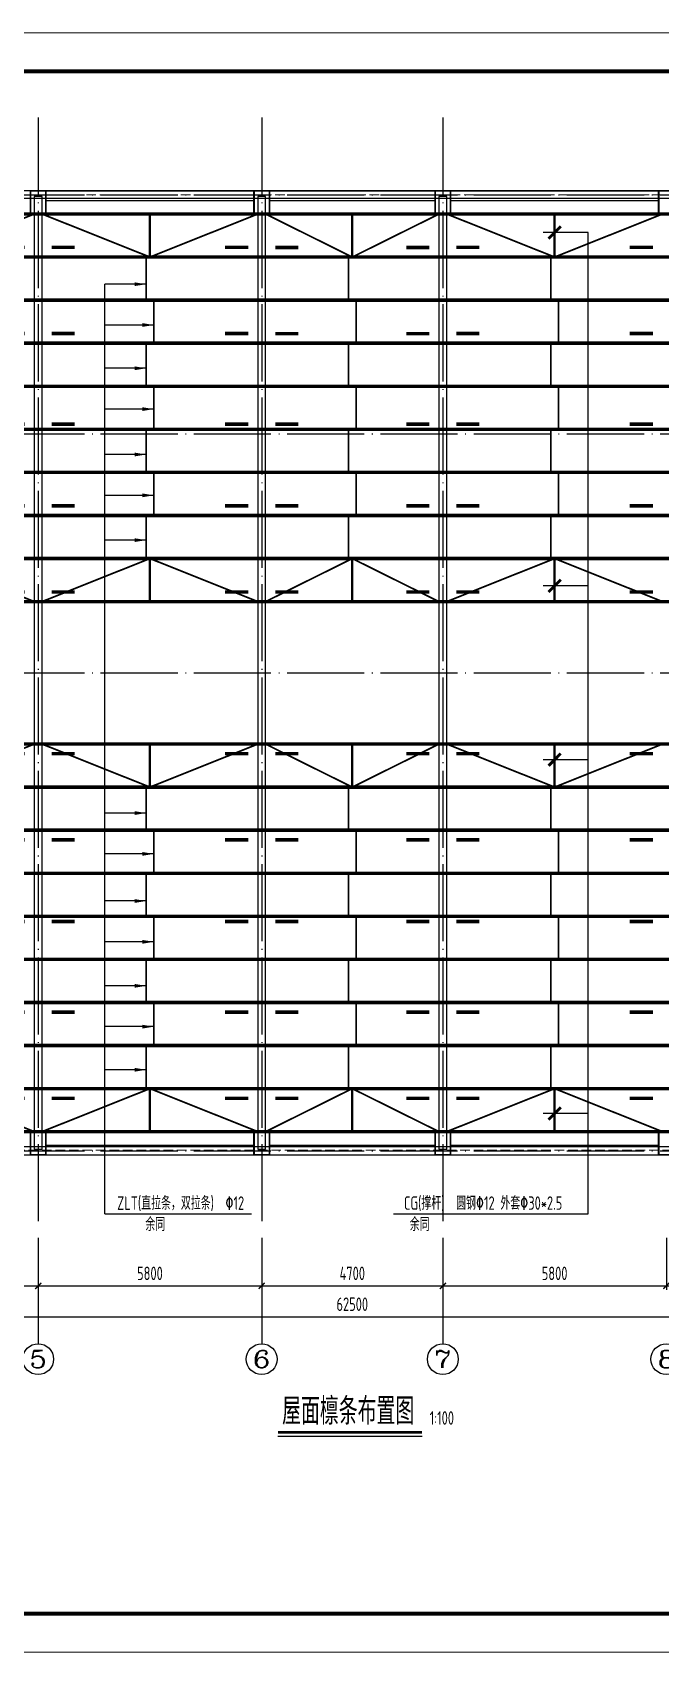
# Model space of a CAD drawing. Extents: x 287065 to 1473467, y 284802 to 344222.
# Drawn here: x 1193797 to 1210097, y 284802 to 326822 of the extents above; entities that cross this region are included whole.
import ezdxf
from ezdxf.enums import TextEntityAlignment as Align

# ---------------------------------------------------------------- set-up
doc = ezdxf.new("R2010")
doc.units = 0
doc.header["$LTSCALE"] = 1000
doc.linetypes.add('DASH', pattern=[0.35, 0.25, -0.1])
doc.linetypes.add('DOTE', pattern=[2.42, 2, -0.2, 0.02, -0.2])
doc.layers.get('0').update_dxf_attribs({"linetype": 'CONTINUOUS'})
doc.layers.get('DEFPOINTS').update_dxf_attribs({"linetype": 'CONTINUOUS'})
for name, color, linetype in [('AXIS', 8, 'DOTE'), ('AXIS_DIM', 3, 'CONTINUOUS'), ('AXIS_TEXT', 3, 'CONTINUOUS'), ('BEAM_CON', 4, 'CONTINUOUS'), ('CG', 51, 'CONTINUOUS'), ('COLU', 7, 'CONTINUOUS'), ('FRAME', 3, 'CONTINUOUS'), ('roof', 30, 'CONTINUOUS'), ('TEXT', 7, 'CONTINUOUS'), ('THIN', 7, 'CONTINUOUS'), ('TK', 211, 'CONTINUOUS'), ('XLT', 6, 'CONTINUOUS'), ('YC', 2, 'CONTINUOUS'), ('ZLT', 216, 'CONTINUOUS'), ('檩条', 7, 'CONTINUOUS')]:
    doc.layers.add(name, color=color, linetype=linetype)
doc.styles.add('_TCH_AXIS', font='COMPLEX', dxfattribs={"bigfont": 'GBCBIG'})
doc.styles.add('COMPLEX', font='COMPLEX')
doc.styles.add('TSSD_Dimension', font='tssdeng.shx', dxfattribs={"width": 0.7, "bigfont": 'hztxt.shx'})
doc.styles.add('TSSD_Rein', font='tssdeng.shx', dxfattribs={"width": 0.7, "bigfont": 'hztxt.shx'})
doc.dimstyles.new('TSSD_100_100', dxfattribs={"dimtxt": 350, "dimasz": 150, "dimexe": 100, "dimexo": 250, "dimgap": 150, "dimtad": 1, "dimdec": 0, "dimzin": 0, "dimdsep": 46, "dimtxsty": 'TSSD_Dimension', "dimblk": 'ARCHTICK', "dimcen": 0, "dimdle": 100, "dimclrd": 3, "dimclre": 3, "dimclrt": 7, "dimadec": 0, "dimazin": 0, "dimtfac": 1, "dimtdec": 0, "dimtix": 1, "dimtmove": 2, "dimatfit": 3, "dimfxl": 100, "dimtolj": 1, "dimtzin": 0, "dimarcsym": 0})

# ---------------------------------------------------------------- blocks, each defined once
blk = doc.blocks.new('_ARCHTICK')
at = {"color": 0}
blk.add_lwpolyline([(-0.53, -0.53, 0.25, 0.25, 0), (0.53, 0.53, 0.5, 0.5, 0)], format="xyseb", dxfattribs=at)
blk = doc.blocks.new('*D561')
at = {"layer": 'AXIS_DIM', "color": 3, "lineweight": -2}
for p, q in [((1188147, 295562), (1188147, 294212)), ((1193947, 295562), (1193947, 294212)), ((1188047, 294312), (1194047, 294312))]:
    blk.add_line(p, q, dxfattribs=at)
at = {"layer": 'DEFPOINTS', "color": 0}
for p in [(1188147, 295812), (1193947, 295812), (1193947, 294312)]:
    blk.add_point(p, dxfattribs=at)
at = {"layer": 'AXIS_DIM', "color": 3, "lineweight": -2, "xscale": 150, "yscale": 150, "zscale": 150, "rotation": 180}
blk.add_blockref('_ARCHTICK', (1188147, 294312), dxfattribs=at)
at = {"layer": 'AXIS_DIM', "color": 3, "lineweight": -2, "xscale": 150, "yscale": 150, "zscale": 150}
blk.add_blockref('_ARCHTICK', (1193947, 294312), dxfattribs=at)
at = {"layer": 'AXIS_DIM', "color": 7, "insert": (1191047, 294637), "char_height": 350, "attachment_point": 5, "style": 'TSSD_Dimension'}
blk.add_mtext('\\A1;5800', dxfattribs=at)
blk = doc.blocks.new('*D562')
at = {"layer": 'AXIS_DIM', "color": 3, "lineweight": -2}
for p, q in [((1193947, 295562), (1193947, 294212)), ((1199747, 295562), (1199747, 294212)), ((1193847, 294312), (1199847, 294312))]:
    blk.add_line(p, q, dxfattribs=at)
at = {"layer": 'DEFPOINTS', "color": 0}
for p in [(1193947, 295812), (1199747, 295812), (1199747, 294312)]:
    blk.add_point(p, dxfattribs=at)
at = {"layer": 'AXIS_DIM', "color": 3, "lineweight": -2, "xscale": 150, "yscale": 150, "zscale": 150, "rotation": 180}
blk.add_blockref('_ARCHTICK', (1193947, 294312), dxfattribs=at)
at = {"layer": 'AXIS_DIM', "color": 3, "lineweight": -2, "xscale": 150, "yscale": 150, "zscale": 150}
blk.add_blockref('_ARCHTICK', (1199747, 294312), dxfattribs=at)
at = {"layer": 'AXIS_DIM', "color": 7, "insert": (1196847, 294637), "char_height": 350, "attachment_point": 5, "style": 'TSSD_Dimension'}
blk.add_mtext('\\A1;5800', dxfattribs=at)
blk = doc.blocks.new('*D563')
at = {"layer": 'AXIS_DIM', "color": 3, "lineweight": -2}
for p, q in [((1199747, 295562), (1199747, 294212)), ((1204447, 295562), (1204447, 294212)), ((1199647, 294312), (1204547, 294312))]:
    blk.add_line(p, q, dxfattribs=at)
at = {"layer": 'DEFPOINTS', "color": 0}
for p in [(1199747, 295812), (1204447, 295812), (1204447, 294312)]:
    blk.add_point(p, dxfattribs=at)
at = {"layer": 'AXIS_DIM', "color": 3, "lineweight": -2, "xscale": 150, "yscale": 150, "zscale": 150, "rotation": 180}
blk.add_blockref('_ARCHTICK', (1199747, 294312), dxfattribs=at)
at = {"layer": 'AXIS_DIM', "color": 3, "lineweight": -2, "xscale": 150, "yscale": 150, "zscale": 150}
blk.add_blockref('_ARCHTICK', (1204447, 294312), dxfattribs=at)
at = {"layer": 'AXIS_DIM', "color": 7, "insert": (1202097, 294637), "char_height": 350, "attachment_point": 5, "style": 'TSSD_Dimension'}
blk.add_mtext('\\A1;4700', dxfattribs=at)
blk = doc.blocks.new('*D564')
at = {"layer": 'AXIS_DIM', "color": 3, "lineweight": -2}
for p, q in [((1204447, 295562), (1204447, 294212)), ((1210247, 295562), (1210247, 294212)), ((1204347, 294312), (1210347, 294312))]:
    blk.add_line(p, q, dxfattribs=at)
at = {"layer": 'DEFPOINTS', "color": 0}
for p in [(1204447, 295812), (1210247, 295812), (1210247, 294312)]:
    blk.add_point(p, dxfattribs=at)
at = {"layer": 'AXIS_DIM', "color": 3, "lineweight": -2, "xscale": 150, "yscale": 150, "zscale": 150, "rotation": 180}
blk.add_blockref('_ARCHTICK', (1204447, 294312), dxfattribs=at)
at = {"layer": 'AXIS_DIM', "color": 3, "lineweight": -2, "xscale": 150, "yscale": 150, "zscale": 150}
blk.add_blockref('_ARCHTICK', (1210247, 294312), dxfattribs=at)
at = {"layer": 'AXIS_DIM', "color": 7, "insert": (1207347, 294637), "char_height": 350, "attachment_point": 5, "style": 'TSSD_Dimension'}
blk.add_mtext('\\A1;5800', dxfattribs=at)
blk = doc.blocks.new('*D570')
at = {"layer": 'AXIS_DIM', "color": 3, "lineweight": -2}
for p, q in [((1170847, 295562), (1170847, 293412)), ((1233347, 295562), (1233347, 293412)), ((1170747, 293512), (1233447, 293512))]:
    blk.add_line(p, q, dxfattribs=at)
at = {"layer": 'DEFPOINTS', "color": 0}
for p in [(1170847, 295812), (1233347, 295812), (1233347, 293512)]:
    blk.add_point(p, dxfattribs=at)
at = {"layer": 'AXIS_DIM', "color": 3, "lineweight": -2, "xscale": 150, "yscale": 150, "zscale": 150, "rotation": 180}
blk.add_blockref('_ARCHTICK', (1170847, 293512), dxfattribs=at)
at = {"layer": 'AXIS_DIM', "color": 3, "lineweight": -2, "xscale": 150, "yscale": 150, "zscale": 150}
blk.add_blockref('_ARCHTICK', (1233347, 293512), dxfattribs=at)
at = {"layer": 'AXIS_DIM', "color": 7, "insert": (1202097, 293837), "char_height": 350, "attachment_point": 5, "style": 'TSSD_Dimension'}
blk.add_mtext('\\A1;62500', dxfattribs=at)
blk = doc.blocks.new('_AXISO')
blk.add_circle((0, 0), 0.5)
at = {"layer": 'AXIS_TEXT', "style": 'COMPLEX', "width": 1.041667}
blk.add_attdef('A', text='', height=0.56, dxfattribs=at).set_placement((-0.25, -0.28), (0.25, -0.28), align=Align.FIT)
blk = doc.blocks.new('TK-A2+(891X420)')
at = {"layer": 'FRAME'}
for points in [[(626537, 392605, 20, 20, 0), (626537, 350605, 20, 20, 0), (715637, 350605, 20, 20, 0), (715637, 392605, 20, 20, 0)], [(629037, 391605, 100, 100, 0), (629037, 351605, 100, 100, 0), (714637, 351605, 100, 100, 0), (714637, 391605, 100, 100, 0)]]:
    blk.add_lwpolyline(points, format="xyseb", close=True, dxfattribs=at)
blk = doc.blocks.new('B1')
at = {"layer": 'CG', "const_width": 60}
for points in [[(1120837, 292112), (1120837, 290995)], [(1120837, 283176), (1120837, 282059)], [(1120837, 277248), (1120837, 278365)], [(1120837, 268312), (1120837, 269429)]]:
    blk.add_lwpolyline(points, dxfattribs=at)
at = {"layer": 'XLT', "const_width": 45}
for points in [[(1118037, 292112), (1120837, 290995), (1123637, 292112)], [(1118037, 282059), (1120837, 283176), (1123637, 282059)], [(1118037, 278365), (1120837, 277248), (1123637, 278365)], [(1118037, 268312), (1120837, 269429), (1123637, 268312)]]:
    blk.add_lwpolyline(points, dxfattribs=at)
at = {"layer": 'YC', "const_width": 90}
for points in [[(1118287, 291245), (1118887, 291245)], [(1123387, 291245), (1122787, 291245)], [(1118287, 289011), (1118887, 289011)], [(1123387, 289011), (1122787, 289011)], [(1118287, 286662), (1118887, 286662)], [(1123387, 286662), (1122787, 286662)], [(1118287, 284543), (1118887, 284543)], [(1123387, 284543), (1122787, 284543)], [(1118287, 282309), (1118887, 282309)], [(1123387, 282309), (1122787, 282309)], [(1118287, 278115), (1118887, 278115)], [(1123387, 278115), (1122787, 278115)], [(1118287, 275881), (1118887, 275881)], [(1123387, 275881), (1122787, 275881)], [(1118287, 273762), (1118887, 273762)], [(1123387, 273762), (1122787, 273762)], [(1118287, 271413), (1118887, 271413)], [(1123387, 271413), (1122787, 271413)], [(1118287, 269179), (1118887, 269179)], [(1123387, 269179), (1122787, 269179)]]:
    blk.add_lwpolyline(points, dxfattribs=at)
at = {"layer": 'ZLT', "const_width": 45}
for points in [[(1120737, 290995), (1120737, 289878)], [(1120937, 289878), (1120937, 288761)], [(1120737, 288761), (1120737, 287644)], [(1120937, 287644), (1120937, 286527)], [(1120737, 286527), (1120737, 285410)], [(1120937, 285410), (1120937, 284293)], [(1120737, 284293), (1120737, 283176)], [(1120737, 276131), (1120737, 277248)], [(1120937, 275014), (1120937, 276131)], [(1120737, 273897), (1120737, 275014)], [(1120937, 272780), (1120937, 273897)], [(1120737, 271663), (1120737, 272780)], [(1120937, 270546), (1120937, 271663)], [(1120737, 269429), (1120737, 270546)]]:
    blk.add_lwpolyline(points, dxfattribs=at)

msp = doc.modelspace()

# ---------------------------------------------------------------- linework, layer by layer
at = {"layer": 'AXIS'}
for p, q in [((1193946.971, 324611.708), (1193946.971, 295811.708)), ((1199746.971, 324611.708), (1199746.971, 295811.708)), ((1204446.971, 324611.708), (1204446.971, 295811.708)), ((1168946.971, 322611.708), (1235246.971, 322611.708)), ((1168946.971, 316411.708), (1235246.971, 316411.708)), ((1168946.971, 310211.708), (1235246.971, 310211.708)), ((1168946.971, 297811.708), (1235246.971, 297811.708))]:
    msp.add_line(p, q, dxfattribs=at)
at = {"layer": 'AXIS_TEXT'}
for p, q in [((1193946.971, 295561.708), (1193946.971, 292811.708)), ((1199746.971, 295561.708), (1199746.971, 292811.708)), ((1204446.971, 295561.708), (1204446.971, 292811.708))]:
    msp.add_line(p, q, dxfattribs=at)
at = {"layer": 'BEAM_CON', "color": 8}
for p, q in [((1194146.971, 322711.708), (1199546.971, 322711.708)), ((1194146.971, 322461.708), (1199546.971, 322461.708)), ((1199946.971, 322711.708), (1204246.971, 322711.708)), ((1199946.971, 322461.708), (1204246.971, 322461.708)), ((1204646.971, 322711.708), (1210046.971, 322711.708)), ((1204646.971, 322461.708), (1210046.971, 322461.708)), ((1194146.971, 297961.708), (1199546.971, 297961.708)), ((1199946.971, 297961.708), (1204246.971, 297961.708)), ((1204646.971, 297961.708), (1210046.971, 297961.708)), ((1194146.971, 297711.708), (1199546.971, 297711.708)), ((1199946.971, 297711.708), (1204246.971, 297711.708)), ((1204646.971, 297711.708), (1210046.971, 297711.708))]:
    msp.add_line(p, q, dxfattribs=at)
at = {"layer": 'BEAM_CON'}
for points in [[(1193846.971, 297861.708), (1194046.971, 297861.708), (1194046.971, 322561.708), (1193846.971, 322561.708)], [(1199646.971, 297861.708), (1199846.971, 297861.708), (1199846.971, 322561.708), (1199646.971, 322561.708)], [(1204346.971, 297861.708), (1204546.971, 297861.708), (1204546.971, 322561.708), (1204346.971, 322561.708)]]:
    msp.add_lwpolyline(points, close=True, dxfattribs=at)
at = {"layer": 'CG', "const_width": 60}
for points in [[(1202096.971, 322111.708), (1202096.971, 320994.708)], [(1202096.971, 313175.708), (1202096.971, 312058.708)], [(1202096.971, 307247.708), (1202096.971, 308364.708)], [(1202096.971, 298311.708), (1202096.971, 299428.708)]]:
    msp.add_lwpolyline(points, dxfattribs=at)
at = {"layer": 'COLU', "color": 8, "ltscale": 0.01, "const_width": 45}
for points in [[(1194146.971, 322711.708), (1194146.971, 322111.708), (1193746.971, 322111.708), (1193746.971, 322711.708)], [(1199946.971, 322711.708), (1199946.971, 322111.708), (1199546.971, 322111.708), (1199546.971, 322711.708)], [(1204646.971, 322711.708), (1204646.971, 322111.708), (1204246.971, 322111.708), (1204246.971, 322711.708)], [(1210446.971, 322711.708), (1210446.971, 322111.708), (1210046.971, 322111.708), (1210046.971, 322711.708)], [(1194146.971, 297711.708), (1194146.971, 298311.708), (1193746.971, 298311.708), (1193746.971, 297711.708)], [(1199946.971, 297711.708), (1199946.971, 298311.708), (1199546.971, 298311.708), (1199546.971, 297711.708)], [(1204646.971, 297711.708), (1204646.971, 298311.708), (1204246.971, 298311.708), (1204246.971, 297711.708)], [(1210446.971, 297711.708), (1210446.971, 298311.708), (1210046.971, 298311.708), (1210046.971, 297711.708)]]:
    msp.add_lwpolyline(points, close=True, dxfattribs=at)
at = {"layer": 'roof', "color": 8}
for points in [[(1170846.971, 297711.708), (1233346.971, 297711.708), (1233346.971, 322711.708), (1170846.971, 322711.708)], [(1171046.971, 297931.708), (1233146.971, 297931.708), (1233146.971, 322511.708), (1171046.971, 322511.708)]]:
    msp.add_lwpolyline(points, close=True, dxfattribs=at)
at = {"layer": 'roof', "color": 8, "linetype": 'DASH', "lineweight": 13}
msp.add_lwpolyline([(1176546.971, 311811.709), (1176546.971, 322611.708), (1170946.971, 322611.708), (1170946.971, 297831.708), (1233246.971, 297831.708), (1233246.971, 322611.708), (1176646.971, 322611.708), (1176646.971, 311811.709)], dxfattribs=at)
at = {"layer": 'TEXT'}
for p, q in [((1208215.918, 321632.249), (1207049.094, 321632.249)), ((1208215.918, 296184.923), (1208215.918, 321632.249)), ((1208215.918, 312469.771), (1207049.094, 312469.771)), ((1208215.918, 307959.97), (1207049.094, 307959.97)), ((1208215.918, 298782.927), (1207049.094, 298782.927)), ((1195673.682, 296184.923), (1199483.989, 296184.923)), ((1203162.321, 296184.923), (1208215.918, 296184.923)), ((1200165.968, 290411.708), (1203906.243, 290411.708))]:
    msp.add_line(p, q, dxfattribs=at)
at = {"layer": 'TEXT', "const_width": 70}
msp.add_lwpolyline([(1203906.243, 290511.708), (1200165.968, 290511.708)], dxfattribs=at)
at = {"layer": 'THIN'}
msp.add_line((1195673.682, 296184.923), (1195673.682, 320291.427), dxfattribs=at)
at = {"layer": 'XLT', "const_width": 45}
for points in [[(1199846.971, 322111.708), (1202096.971, 320994.708), (1204346.971, 322111.708)], [(1199846.971, 312058.708), (1202096.971, 313175.708), (1204346.971, 312058.708)], [(1199846.971, 308364.708), (1202096.971, 307247.708), (1204346.971, 308364.708)], [(1199846.971, 298311.708), (1202096.971, 299428.708), (1204346.971, 298311.708)]]:
    msp.add_lwpolyline(points, dxfattribs=at)
at = {"layer": 'YC', "const_width": 90}
for points in [[(1200096.971, 321244.708), (1200696.971, 321244.708)], [(1204096.971, 321244.708), (1203496.971, 321244.708)], [(1200096.971, 319010.708), (1200696.971, 319010.708)], [(1204096.971, 319010.708), (1203496.971, 319010.708)], [(1200096.971, 316661.708), (1200696.971, 316661.708)], [(1204096.971, 316661.708), (1203496.971, 316661.708)], [(1200096.971, 314542.708), (1200696.971, 314542.708)], [(1204096.971, 314542.708), (1203496.971, 314542.708)], [(1200096.971, 312308.708), (1200696.971, 312308.708)], [(1204096.971, 312308.708), (1203496.971, 312308.708)], [(1200096.971, 308114.708), (1200696.971, 308114.708)], [(1204096.971, 308114.708), (1203496.971, 308114.708)], [(1200096.971, 305880.708), (1200696.971, 305880.708)], [(1204096.971, 305880.708), (1203496.971, 305880.708)], [(1200096.971, 303761.708), (1200696.971, 303761.708)], [(1204096.971, 303761.708), (1203496.971, 303761.708)], [(1200096.971, 301412.708), (1200696.971, 301412.708)], [(1204096.971, 301412.708), (1203496.971, 301412.708)], [(1200096.971, 299178.708), (1200696.971, 299178.708)], [(1204096.971, 299178.708), (1203496.971, 299178.708)]]:
    msp.add_lwpolyline(points, dxfattribs=at)
at = {"layer": 'ZLT', "const_width": 45}
for points in [[(1201996.971, 320994.708), (1201996.971, 319877.708)], [(1202196.971, 319877.708), (1202196.971, 318760.708)], [(1201996.971, 318760.708), (1201996.971, 317643.708)], [(1202196.971, 317643.708), (1202196.971, 316526.708)], [(1201996.971, 316526.708), (1201996.971, 315409.708)], [(1202196.971, 315409.708), (1202196.971, 314292.708)], [(1201996.971, 314292.708), (1201996.971, 313175.708)], [(1201996.971, 306130.708), (1201996.971, 307247.708)], [(1202196.971, 305013.708), (1202196.971, 306130.708)], [(1201996.971, 303896.708), (1201996.971, 305013.708)], [(1202196.971, 302779.708), (1202196.971, 303896.708)], [(1201996.971, 301662.708), (1201996.971, 302779.708)], [(1202196.971, 300545.708), (1202196.971, 301662.708)], [(1201996.971, 299428.708), (1201996.971, 300545.708)]]:
    msp.add_lwpolyline(points, dxfattribs=at)
at = {"layer": '檩条', "const_width": 90}
for points in [[(1176746.971, 322111.708), (1233146.971, 322111.708)], [(1176746.971, 320994.708), (1233146.971, 320994.708)], [(1176746.971, 319877.708), (1233146.971, 319877.708)], [(1176746.971, 318760.708), (1233146.971, 318760.708)], [(1176746.971, 317643.708), (1233146.971, 317643.708)], [(1176746.971, 316526.708), (1233146.971, 316526.708)], [(1176746.971, 315409.708), (1233146.971, 315409.708)], [(1176746.971, 314292.708), (1233146.971, 314292.708)], [(1176746.971, 313175.708), (1233146.971, 313175.708)], [(1176746.971, 312058.708), (1233146.971, 312058.708)], [(1171096.971, 308364.708), (1233146.971, 308364.708)], [(1171096.971, 307247.708), (1233146.971, 307247.708)], [(1171096.971, 306130.708), (1233146.971, 306130.708)], [(1171096.971, 305013.708), (1233146.971, 305013.708)], [(1171096.971, 303896.708), (1233146.971, 303896.708)], [(1171096.971, 302779.708), (1233146.971, 302779.708)], [(1171096.971, 301662.708), (1233146.971, 301662.708)], [(1171096.971, 300545.708), (1233146.971, 300545.708)], [(1171096.971, 299428.708), (1233146.971, 299428.708)], [(1171096.971, 298311.708), (1233146.971, 298311.708)]]:
    msp.add_lwpolyline(points, dxfattribs=at)

# ---------------------------------------------------------------- block references
at = {"layer": 'AXIS_TEXT'}
ref = msp.add_blockref('_AXISO', (1193946.971, 292411.708), dxfattribs=dict(at, xscale=800, yscale=800, zscale=800))
ref.add_attrib('A', '5', dxfattribs={"height": 452.548, "style": '_TCH_AXIS', "width": 1.5}).set_placement((1193720.697, 292185.434), (1194173.245, 292185.434), align=Align.FIT)
ref = msp.add_blockref('_AXISO', (1199746.971, 292411.708), dxfattribs=dict(at, xscale=800, yscale=800, zscale=800))
ref.add_attrib('A', '6', dxfattribs={"height": 452.548, "style": '_TCH_AXIS', "width": 1.5}).set_placement((1199520.697, 292185.434), (1199973.245, 292185.434), align=Align.FIT)
ref = msp.add_blockref('_AXISO', (1204446.971, 292411.708), dxfattribs=dict(at, xscale=800, yscale=800, zscale=800))
ref.add_attrib('A', '7', dxfattribs={"height": 452.548, "style": '_TCH_AXIS', "width": 1.5}).set_placement((1204220.697, 292185.434), (1204673.245, 292185.434), align=Align.FIT)
ref = msp.add_blockref('_AXISO', (1210246.971, 292411.708), dxfattribs=dict(at, xscale=800, yscale=800, zscale=800))
ref.add_attrib('A', '8', dxfattribs={"height": 452.548, "style": '_TCH_AXIS', "width": 1.5}).set_placement((1210020.697, 292185.434), (1210473.245, 292185.434), align=Align.FIT)
at = {"layer": 'TEXT', "xscale": 300, "yscale": 300, "zscale": 300}
for p in [(1207346.971, 321632.249), (1207346.971, 312469.771), (1207346.971, 307959.97), (1207346.971, 298782.927)]:
    msp.add_blockref('_ARCHTICK', p, dxfattribs=at)
at = {"layer": 'TK'}
msp.add_blockref('TK-A2+(891X420)', (534910, -65793.134), dxfattribs=at)
at = {"layer": 'ZLT'}
for p in [(70210, 30000), (76010, 30000), (86510, 30000)]:
    msp.add_blockref('B1', p, dxfattribs=at)

# ---------------------------------------------------------------- texts
at = {"layer": 'TEXT', "style": 'TSSD_Dimension', "width": 0.7}
for s, p in [('ZLT(直拉条，双拉条)  \x8212', (1195996.375, 296459.751)), ('CG(撑杆)  圆钢\x8212 外套\x8230*2.5', (1203437.444, 296460.148)), ('余同', (1196726.808, 295909.995)), ('余同', (1203588.795, 295910.062))]:
    msp.add_text(s, height=350, dxfattribs=at).set_placement(p, align=Align.MIDDLE_LEFT)
at = {"layer": 'TEXT', "linetype": 'ByBlock', "style": 'TSSD_Rein', "width": 0.7}
msp.add_text('屋面檩条布置图', height=700, dxfattribs=at).set_placement((1203706.243, 290711.708), align=Align.RIGHT)
msp.add_text('1:100', height=350, dxfattribs=at).set_placement((1204106.243, 290711.708))

# ---------------------------------------------------------------- dimensions: what is measured, and where the dimension line sits
at = {"layer": 'AXIS_DIM'}
for p1, p2, distance, picture, middle in [((1170846.971, 295811.708), (1233346.971, 295811.708), -2300, '*D570', (1202096.971, 293836.708)), ((1188146.971, 295811.708), (1193946.971, 295811.708), -1500, '*D561', (1191046.971, 294636.708)), ((1193946.971, 295811.708), (1199746.971, 295811.708), -1500, '*D562', (1196846.971, 294636.708)), ((1199746.971, 295811.708), (1204446.971, 295811.708), -1500, '*D563', (1202096.971, 294636.708)), ((1204446.971, 295811.708), (1210246.971, 295811.708), -1500, '*D564', (1207346.971, 294636.708))]:
    dim = msp.add_aligned_dim(p1=p1, p2=p2, distance=distance, dimstyle='TSSD_100_100', dxfattribs=at)
    dim.commit()
    dim.dimension.update_dxf_attribs({"geometry": picture, "text_midpoint": middle})

# ---------------------------------------------------------------- leaders
at = {"layer": 'THIN'}
for points in [[(1196746.971, 320291.427), (1195673.682, 320291.427)], [(1196946.971, 319232.679), (1195673.682, 319232.679)], [(1196746.971, 318110.621), (1195673.682, 318110.621)], [(1196946.971, 317051.873), (1195673.682, 317051.873)], [(1196746.971, 315874.203), (1195673.682, 315874.203)], [(1196946.971, 314815.455), (1195673.682, 314815.455)], [(1196746.971, 313653.601), (1195673.682, 313653.601)], [(1196746.971, 306574.956), (1195673.682, 306574.956)], [(1196946.971, 305516.209), (1195673.682, 305516.209)], [(1196746.971, 304294.843), (1195673.682, 304294.843)], [(1196946.971, 303236.095), (1195673.682, 303236.095)], [(1196746.971, 302094.528), (1195673.682, 302094.528)], [(1196946.971, 301035.78), (1195673.682, 301035.78)], [(1196746.971, 299917.31), (1195673.682, 299917.31)]]:
    msp.add_leader(points, dimstyle='TSSD_100_100', override={"dimasz": 300}, dxfattribs=at)

doc.saveas('drawing.dxf')
